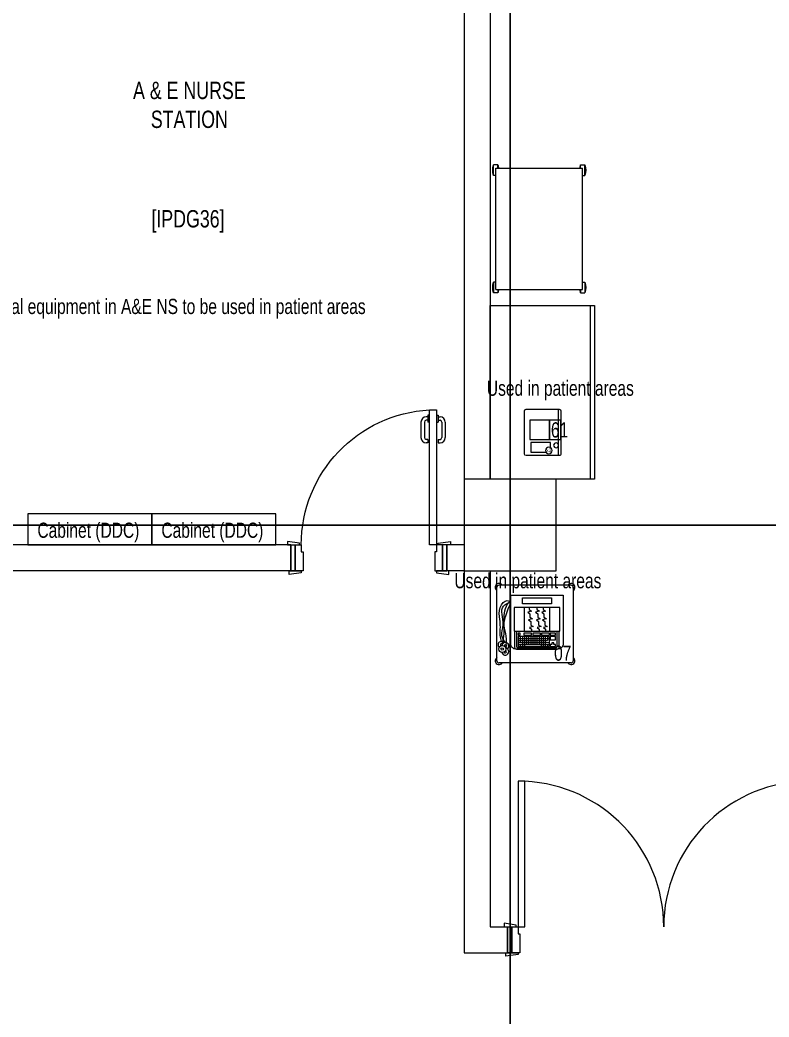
# Model space of a CAD drawing. Header units: metres. Extents: x -18745 to 220762, y -1579758 to -1356048.
# Drawn here: x 97788 to 102108, y -1465275 to -1459525 of the extents above; entities that cross this region are included whole.
import ezdxf

# ---------------------------------------------------------------- set-up
doc = ezdxf.new("R2010")
doc.units = ezdxf.units.M
doc.layers.get('0').update_dxf_attribs({"lineweight": 0})
for name, color, linetype, lineweight in [('A-100 - Copy$0$72_EGR_BASE_TEXT', 8, 'Continuous', 0), ('A-100 - Copy$0$Medical Equipment and Furniture', 8, 'Continuous', 0), ('A-100 - Copy$0$Medical Equipment and Furniture1', 8, 'Continuous', 5), ('A-100 - Copy$0$Structure', 8, 'Continuous', 9), ('A-100 - Copy$0$Walls', 8, 'Continuous', 0), ('A-100 - Copy$0$Wooden Joinery', 8, 'Continuous', 0)]:
    doc.layers.add(name, color=color, linetype=linetype, lineweight=lineweight)
doc.layers.add('A-100 - Copy$0$axes', color=8, linetype='Continuous')
doc.styles.add('A-100 - Copy$0$X3G_ENTITY_257CFD', font='swisscl.ttf', dxfattribs={"height": 200})
doc.styles.add('A-100 - Copy$0$X3G_ENTITY_2587EA', font='swisscl.ttf', dxfattribs={"height": 200})

# ---------------------------------------------------------------- blocks, each defined once
blk = doc.blocks.new('A-100 - Copy$0$CUPBOARD - GLASS TOP - LOCKABLE - 200x100x60')
at = {"layer": 'A-100 - Copy$0$Medical Equipment and Furniture1'}
blk.add_line((283.1819, -205.0074, 0), (284.1819, -205.0074, 0), dxfattribs=at)
at = {"layer": 'A-100 - Copy$0$Medical Equipment and Furniture1', "elevation": 0}
blk.add_lwpolyline([(284.1819, -204.4324), (283.1819, -204.4324), (283.1819, -205.0324), (284.1819, -205.0324)], close=True, dxfattribs=at)
blk = doc.blocks.new('A-100 - Copy$0$HF13959B-P')
for p, q in [((0.0418, 0.5136), (-0.0182, 0.5136)), ((-0.0182, 0.4886), (-0.0182, 0.5136)), ((0, 0.4886), (-0.0182, 0.4886)), ((0, 0.5), (0, 0)), ((0.7, 0.5), (0, 0.5)), ((0.0418, 0.5), (0.0418, 0.5136)), ((0.6582, 0.5136), (0.7182, 0.5136)), ((0.6582, 0.5), (0.6582, 0.5136)), ((0.7, 0.5), (0.7, 0)), ((0.7, 0.4886), (0.7182, 0.4886)), ((0.7182, 0.4886), (0.7182, 0.5136)), ((0, 0.0114), (-0.0182, 0.0114)), ((-0.0182, 0.0114), (-0.0182, -0.0136)), ((0.7, 0), (0, 0)), ((0.7, 0.0114), (0.7182, 0.0114)), ((0.7182, 0.0114), (0.7182, -0.0136)), ((0.0418, -0.0136), (-0.0182, -0.0136)), ((0.0418, 0), (0.0418, -0.0136)), ((0.6582, 0), (0.6582, -0.0136)), ((0.6582, -0.0136), (0.7182, -0.0136))]:
    blk.add_line(p, q)
for centre, start, end in [((0.0118, 0.4261), 71.07536, 108.92464), ((0.6882, 0.4261), 71.07536, 108.92464), ((0.0118, 0.5761), 251.07536, 262.64413), ((0.6882, 0.5761), 277.35587, 288.92464), ((0.0118, -0.0761), 97.35587, 108.92464), ((0.6882, -0.0761), 71.07536, 82.64413), ((0.0118, 0.0739), 251.07536, 288.92464), ((0.6882, 0.0739), 251.07536, 288.92464)]:
    blk.add_arc(centre, 0.0925, start, end)
blk = doc.blocks.new('A-100 - Copy$0$IC.9')
at = {"layer": 'A-100 - Copy$0$Medical Equipment and Furniture1'}
for p, q in [((31.931, -23.8487), (31.931, -23.4248)), ((32.359, -23.4128), (31.943, -23.4128)), ((32.371, -23.4248), (32.371, -23.8487)), ((32.0331, -23.6784), (32.2902, -23.6784)), ((32.054, -23.7198), (32.234, -23.7198)), ((32.054, -23.7314), (32.222, -23.7314)), ((32.054, -23.7429), (32.234, -23.7429)), ((32.066, -23.7082), (32.066, -23.7429)), ((32.078, -23.7082), (32.078, -23.7661)), ((32.09, -23.7082), (32.09, -23.7661)), ((32.102, -23.7082), (32.102, -23.7545)), ((32.114, -23.7082), (32.114, -23.7545)), ((32.126, -23.7082), (32.126, -23.7545)), ((32.138, -23.7082), (32.138, -23.7545)), ((32.15, -23.7082), (32.15, -23.7545)), ((32.162, -23.7082), (32.162, -23.7545)), ((32.174, -23.7082), (32.174, -23.7545)), ((32.186, -23.7082), (32.186, -23.7661)), ((32.198, -23.7082), (32.198, -23.7661)), ((32.21, -23.7082), (32.21, -23.7661)), ((32.222, -23.7082), (32.222, -23.7314)), ((32.054, -23.7545), (32.234, -23.7545)), ((32.066, -23.7545), (32.066, -23.7661)), ((32.222, -23.7545), (32.222, -23.7661)), ((32.359, -23.8607), (31.943, -23.8607))]:
    blk.add_line(p, q, dxfattribs=at)
blk.add_lwpolyline([(32.2829, -23.7812), (32.0405, -23.7812, -0.414214), (32.0105, -23.7512), (32.0105, -23.4711), (32.3129, -23.4711), (32.3129, -23.7512, -0.414214)], format="xyb", close=True, dxfattribs=at)
for points in [[(32.2456, -23.5193), (32.0777, -23.5193), (32.0777, -23.485), (32.2456, -23.485)], [(32.2929, -23.5419), (32.0305, -23.5419), (32.0305, -23.6784), (32.2929, -23.6784)], [(32.2354, -23.5419), (32.0879, -23.5419), (32.0879, -23.6784), (32.2354, -23.6784)], [(32.054, -23.7018), (32.0649, -23.7018), (32.0649, -23.689), (32.054, -23.689)], [(32.0862, -23.7018), (32.1311, -23.7018), (32.1311, -23.689), (32.0862, -23.689)], [(32.1376, -23.7018), (32.1825, -23.7018), (32.1825, -23.689), (32.1376, -23.689)], [(32.189, -23.7018), (32.234, -23.7018), (32.234, -23.689), (32.189, -23.689)], [(32.2372, -23.7018), (32.2693, -23.7018), (32.2693, -23.689), (32.2372, -23.689)], [(32.054, -23.7661), (32.234, -23.7661), (32.234, -23.7082), (32.054, -23.7082)], [(32.2372, -23.7275), (32.2693, -23.7275), (32.2693, -23.7082), (32.2372, -23.7082)], [(32.2372, -23.7661), (32.2693, -23.7661), (32.2693, -23.7551), (32.2584, -23.7551), (32.2584, -23.7442), (32.2481, -23.7442), (32.2481, -23.7551), (32.2372, -23.7551)]]:
    blk.add_lwpolyline(points, close=True, dxfattribs=at)
for points in [[(32.1167, -23.5419), (32.1167, -23.5531), (32.1313, -23.5624), (32.1088, -23.5677), (32.1214, -23.5776), (32.1214, -23.5954)], [(32.1617, -23.5419), (32.1617, -23.5531), (32.1762, -23.5624), (32.1537, -23.5677), (32.1663, -23.5776), (32.1663, -23.5954)], [(32.1974, -23.5419), (32.1974, -23.5531), (32.212, -23.5624), (32.1895, -23.5677), (32.202, -23.5776), (32.202, -23.5954)], [(32.1214, -23.5865), (32.1214, -23.5977), (32.1359, -23.607), (32.1134, -23.6123), (32.126, -23.6222), (32.126, -23.64)], [(32.126, -23.6311), (32.126, -23.6423), (32.1405, -23.6516), (32.1181, -23.6569), (32.1306, -23.6668), (32.1306, -23.6784)], [(32.1663, -23.5865), (32.1663, -23.5977), (32.1808, -23.607), (32.1584, -23.6123), (32.1709, -23.6222), (32.1709, -23.64)], [(32.1709, -23.6311), (32.1709, -23.6423), (32.1855, -23.6516), (32.163, -23.6569), (32.1755, -23.6668), (32.1755, -23.6784)], [(32.202, -23.5865), (32.202, -23.5977), (32.2166, -23.607), (32.1941, -23.6123), (32.2067, -23.6222), (32.2067, -23.64)], [(32.2067, -23.6311), (32.2067, -23.6423), (32.2212, -23.6516), (32.1987, -23.6569), (32.2113, -23.6668), (32.2113, -23.6784)]]:
    blk.add_lwpolyline(points, dxfattribs=at)
for points in [[(32.0331, -23.6784), (32.0331, -23.7702, 0.414214), (32.0442, -23.7812), (32.2792, -23.7812, 0.414214), (32.2902, -23.7702), (32.2902, -23.6784)], [(32.0444, -23.6784), (32.0444, -23.7661, 0.414214), (32.0508, -23.7725), (32.2725, -23.7725, 0.414214), (32.2789, -23.7661), (32.2789, -23.6784)]]:
    blk.add_lwpolyline(points, format="xyb", dxfattribs=at)
for radius in [0.0202, 0.00737]:
    blk.add_circle((31.9619, -23.7807), radius, dxfattribs=at)
for centre, radius, start, end in [((31.943, -23.4248), 0.0218, 33.3224, 236.6776), ((31.943, -23.4248), 0.012, 90, 180), ((32.359, -23.4248), 0.0218, 303.3224, 146.6776), ((32.359, -23.4248), 0.012, 0, 90), ((31.9579, -23.7567), 0.0202, 36.58801, 226.42984), ((31.9799, -23.7641), 0.0202, 306.53106, 170.11019), ((31.9579, -23.7567), 0.00737, 39.18352, 230.78008), ((31.9792, -23.796), 0.0202, 193.62555, 83.41807), ((31.9792, -23.796), 0.00737, 196.5335, 80.51012), ((31.9799, -23.7641), 0.00737, 269.72916, 175.82874), ((31.943, -23.8487), 0.0218, 123.3224, 326.6776), ((31.943, -23.8487), 0.012, 180, 270), ((32.359, -23.8487), 0.0218, 213.3224, 56.6776), ((32.359, -23.8487), 0.012, 270, 0)]:
    blk.add_arc(centre, radius, start, end, dxfattribs=at)
for points in [[(31.9579, -23.7365), (31.9503, -23.7029), (31.9508, -23.6538), (31.9479, -23.6099), (31.9506, -23.541), (31.9909, -23.5014), (32.0106, -23.5103)], [(31.9799, -23.7439), (31.9595, -23.7042), (31.9663, -23.6408), (31.968, -23.5329), (32.0105, -23.5106)], [(31.9816, -23.7759), (31.9848, -23.7067), (31.9736, -23.6451), (32.0105, -23.5106), (32.0106, -23.5103)]]:
    blk.add_spline(points, degree=3, dxfattribs=at)
blk.add_open_spline([(31.9619, -23.7605), (31.9656, -23.7427), (31.9764, -23.6903), (31.9717, -23.6152), (31.9752, -23.5523), (31.9954, -23.5094), (32.0105, -23.5106)], degree=3, knots=[0, 0, 0, 0, 54.601492, 160.953484, 215.646198, 261.993454, 261.993454, 261.993454, 261.993454], dxfattribs=at)
blk = doc.blocks.new('A-100 - Copy$0$ME11129-P')
at = {"layer": 'A-100 - Copy$0$Medical Equipment and Furniture1'}
for p, q in [((0, 0.2002), (0, 0.0094)), ((0.2573, 0.2096), (0.0094, 0.2096)), ((0.2667, 0.0094), (0.2667, 0.2002)), ((0, 0.016), (0.2667, 0.016)), ((0.0094, 0), (0.2573, 0))]:
    blk.add_line(p, q, dxfattribs=at)
for points in [[(0.062, 0.1784), (0.1747, 0.1784), (0.1747, 0.0657), (0.062, 0.0657)], [(0.062, 0.0657), (0.1747, 0.0657), (0.1747, 0), (0.062, 0)]]:
    blk.add_lwpolyline(points, close=True, dxfattribs=at)
blk.add_lwpolyline([(0.2218, 0.0601), (0.1911, 0.0601), (0.1911, 0.1728), (0.2475, 0.1728), (0.2475, 0.0858)], dxfattribs=at)
for centre, radius in [((0.2382, 0.0694), 0.0188), ((0.208, 0.0274), 0.0141)]:
    blk.add_circle(centre, radius, dxfattribs=at)
for centre, start, end in [((0.0094, 0.2002), 90, 180), ((0.2573, 0.2002), 0, 90), ((0.0094, 0.0094), 180, 270), ((0.2573, 0.0094), 270, 0)]:
    blk.add_arc(centre, 0.00939, start, end, dxfattribs=at)
blk = doc.blocks.new('A-100 - Copy$0$A$C72370EFE')
at = {"layer": 'A-100 - Copy$0$Wooden Joinery'}
for p, q in [((-0.01, -0.04), (-0.02, -0.04)), ((-0.01, -0.03), (-0.01, -0.07)), ((0, -0.03), (-0.01, -0.03)), ((0.04, -0.03), (0.05, -0.03)), ((0.05, -0.03), (0.05, -0.07)), ((0.05, -0.04), (0.06, -0.04)), ((-0.05, -0.07), (-0.05, -0.16)), ((-0.03, -0.07), (-0.03, -0.16)), ((-0.01, -0.06), (-0.02, -0.06)), ((0, -0.07), (-0.01, -0.07)), ((0.04, -0.07), (0.05, -0.07)), ((0.05, -0.06), (0.06, -0.06)), ((0.07, -0.07), (0.07, -0.16)), ((0.09, -0.07), (0.09, -0.16)), ((-0.01, -0.17), (-0.02, -0.17)), ((-0.01, -0.17), (-0.01, -0.19)), ((0.05, -0.17), (0.06, -0.17)), ((0.05, -0.17), (0.05, -0.19)), ((-0.01, -0.19), (-0.02, -0.19)), ((0.05, -0.19), (0.06, -0.19))]:
    blk.add_line(p, q, dxfattribs=at)
for centre, radius, start, end in [((-0.02, -0.07), 0.03, 90, 180), ((0.06, -0.07), 0.03, 0, 90), ((-0.02, -0.07), 0.01, 90, 180), ((0.06, -0.07), 0.01, 0, 90), ((-0.02, -0.16), 0.03, 180, 270), ((-0.02, -0.16), 0.01, 180, 270), ((0.06, -0.16), 0.01, 270, 0), ((0.06, -0.16), 0.03, 270, 0)]:
    blk.add_arc(centre, radius, start, end, dxfattribs=at)
blk = doc.blocks.new('A-100 - Copy$0$DR1')
at = {"layer": 'A-100 - Copy$0$Wooden Joinery', "elevation": 0}
for points in [[(1743402.9, 41721.9), (1743392.9, 41721.9), (1743382.9, 41791.9), (1743402.9, 41791.9)], [(1743552.9, 41731.9), (1743562.9, 41731.9), (1743572.9, 41801.9), (1743552.9, 41801.9)], [(1743552.9, 41681.9), (1744331.9, 41681.9), (1744331.9, 41721.9), (1743552.9, 41721.9)], [(1743402.9, 40941.9), (1743392.9, 40941.9), (1743382.9, 40871.9), (1743402.9, 40871.9)], [(1743552.9, 40931.9), (1743562.9, 40931.9), (1743572.9, 40861.9), (1743552.9, 40861.9)]]:
    blk.add_lwpolyline(points, close=True, dxfattribs=at)
for points in [[(1743552.9, 41756.9), (1743402.9, 41756.9), (1743402.9, 41781.9), (1743552.9, 41781.9), (1743552.9, 41756.9)], [(1743552.9, 41756.9), (1743552.9, 41721.9), (1743512.9, 41721.9), (1743512.9, 41711.9), (1743402.9, 41711.9), (1743402.9, 41756.9), (1743552.9, 41756.9)], [(1743552.9, 40906.9), (1743552.9, 40941.9), (1743512.9, 40941.9), (1743512.9, 40951.9), (1743402.9, 40951.9), (1743402.9, 40906.9), (1743552.9, 40906.9)], [(1743552.9, 40906.9), (1743402.9, 40906.9), (1743402.9, 40881.9), (1743552.9, 40881.9), (1743552.9, 40906.9)]]:
    blk.add_lwpolyline(points, dxfattribs=at)
at = {"layer": 'A-100 - Copy$0$Wooden Joinery'}
blk.add_arc((1743552.9, 41721.9, 0), 780, 270, 357.0603, dxfattribs=at)
at = {"layer": 'A-100 - Copy$0$Wooden Joinery', "xscale": -999.9999999998856, "yscale": 999.9999999998856, "zscale": 999.9999999998854, "rotation": 270}
blk.add_blockref('A-100 - Copy$0$A$C72370EFE', (1744331.9, 41681.9, 0), dxfattribs=at)
blk = doc.blocks.new('A-100 - Copy$0$A$C009F45C9')
at = {"layer": 'A-100 - Copy$0$Wooden Joinery'}
for p, q in [((844, -1650), (754, -1650)), ((724, -1690), (724, -1680)), ((744, -1690), (724, -1690)), ((744, -1690), (744, -1680)), ((844, -1670), (754, -1670)), ((884, -1690), (844, -1690)), ((844, -1700), (844, -1690)), ((854, -1690), (854, -1680)), ((874, -1690), (874, -1680)), ((884, -1700), (884, -1690)), ((724, -1750), (724, -1760)), ((744, -1750), (724, -1750)), ((744, -1750), (744, -1760)), ((844, -1770), (754, -1770)), ((844, -1740), (844, -1750)), ((884, -1750), (844, -1750)), ((854, -1750), (854, -1760)), ((874, -1750), (874, -1760)), ((884, -1740), (884, -1750)), ((844, -1790), (754, -1790))]:
    blk.add_line(p, q, dxfattribs=at)
for points in [[(-75, -60), (-85, -60), (-95, 10), (-75, 10)], [(75, -50), (85, -50), (95, 20), (75, 20)], [(75, -100), (914, -100), (914, -60), (75, -60)], [(75, -1700), (914, -1700), (914, -1740), (75, -1740)], [(75, -1700), (914, -1700), (914, -1740), (75, -1740)], [(-75, -1740), (-85, -1740), (-95, -1810), (-75, -1810)], [(75, -1750), (85, -1750), (95, -1820), (75, -1820)]]:
    blk.add_lwpolyline(points, close=True, dxfattribs=at)
for points in [[(75, -25), (-75, -25), (-75, 0), (75, 0), (75, -25)], [(75, -25), (75, -60), (35, -60), (35, -70), (-75, -70), (-75, -25), (75, -25)], [(75, -1775), (75, -1740), (35, -1740), (35, -1730), (-75, -1730), (-75, -1775), (75, -1775)], [(75, -1775), (-75, -1775), (-75, -1800), (75, -1800), (75, -1775)]]:
    blk.add_lwpolyline(points, dxfattribs=at)
for centre, radius, start, end in [((75, -60), 840, 270, 357.2706), ((75, -1740), 840, 2.7294, 90), ((754, -1680), 30, 90, 180), ((844, -1680), 30, 0, 90), ((754, -1680), 10, 90, 180), ((844, -1680), 10, 0, 90), ((754, -1760), 30, 180, 270), ((754, -1760), 10, 180, 270), ((844, -1760), 10, 270, 0), ((844, -1760), 30, 270, 0)]:
    blk.add_arc(centre, radius, start, end, dxfattribs=at)
blk = doc.blocks.new('A-100 - Copy')
at = {"layer": 'A-100 - Copy$0$axes'}
for p, q in [((100615.3, -1477297.4, 2.4), (100615.3, -1366691.8, 2.4)), ((215702.3, -1462437.7, 2.4), (83332.8, -1462437.7, 2.4))]:
    blk.add_line(p, q, dxfattribs=at)
at = {"layer": 'A-100 - Copy$0$Medical Equipment and Furniture', "elevation": 2.4}
for points in [[(98549.2, -1462372.7), (97834.2, -1462372.7), (97834.2, -1462552.7), (98549.2, -1462552.7), (98549.2, -1462372.7)], [(99264.2, -1462372.7), (98549.2, -1462372.7), (98549.2, -1462552.7), (99264.2, -1462552.7), (99264.2, -1462372.7)]]:
    blk.add_lwpolyline(points, dxfattribs=at)
at = {"layer": 'A-100 - Copy$0$Structure', "elevation": 2.4}
blk.add_lwpolyline([(100350.3, -1462702.7), (100880.3, -1462702.7), (100880.3, -1462172.7), (100350.3, -1462172.7)], close=True, dxfattribs=at)
blk.add_lwpolyline([(100350.3, -1462702.7), (100880.3, -1462702.7), (100880.3, -1462172.7), (100350.3, -1462172.7)], close=True, dxfattribs=at)
at = {"layer": 'A-100 - Copy$0$Walls'}
for p, q in [((99350.3, -1462552.7, 2.4), (96963, -1462552.7, 2.4)), ((100350.3, -1462552.7, 2.4), (100250.3, -1462552.7, 2.4)), ((99350.3, -1462702.7, 2.4), (93680.3, -1462702.7, 2.4)), ((100350.3, -1462702.7, 2.4), (100250.3, -1462702.7, 2.4))]:
    blk.add_line(p, q, dxfattribs=at)
at = {"layer": 'A-100 - Copy$0$Walls', "elevation": 2.4}
for points in [[(100350.3, -1458424.4), (100350.3, -1462172.7)], [(100500.3, -1458424.4), (100500.3, -1462172.7)], [(99350.3, -1462552.7), (99350.3, -1462702.7)], [(100250.3, -1462552.7), (100250.3, -1462702.7)], [(100350.3, -1462702.7), (100350.3, -1464904.5), (100600.3, -1464904.5)], [(100500.3, -1462702.7), (100500.3, -1464754.7), (100600.3, -1464754.7)], [(100600.3, -1464754.7), (100600.3, -1464904.5)]]:
    blk.add_lwpolyline(points, dxfattribs=at)
at = {"layer": 'A-100 - Copy$0$Medical Equipment and Furniture', "xscale": -1000.000000000003, "yscale": 1000.000000000003, "zscale": 1000, "rotation": 90}
for name, p in [('A-100 - Copy$0$HF13959B-P', (101032.6, -1460379.7, 2.4)), ('A-100 - Copy$0$CUPBOARD - GLASS TOP - LOCKABLE - 200x100x60', (-103932.1, -1177990.8, 2.4))]:
    blk.add_blockref(name, p, dxfattribs=at)
at = {"layer": 'A-100 - Copy$0$Medical Equipment and Furniture', "ltscale": 5000, "extrusion": (-4.19218e-15, -8.55145e-16, -1), "xscale": 1000, "yscale": 1000, "zscale": 1000, "rotation": 270.000191299929}
blk.add_blockref('A-100 - Copy$0$ME11129-P', (-100907.2, -1461770.3, 0), dxfattribs=at)
at = {"layer": 'A-100 - Copy$0$Medical Equipment and Furniture', "xscale": 1000, "yscale": 1000, "zscale": 1000}
blk.add_blockref('A-100 - Copy$0$IC.9', (68607.5, -1439372.1, 2.4), dxfattribs=at)
at = {"layer": 'A-100 - Copy$0$Wooden Joinery', "xscale": -1, "rotation": 270}
blk.add_blockref('A-100 - Copy$0$DR1', (58468.4, -3206105.8, 2.4), dxfattribs=at)
at = {"layer": 'A-100 - Copy$0$Wooden Joinery', "rotation": 90}
blk.add_blockref('A-100 - Copy$0$A$C009F45C9', (100600.3, -1464829.6, 2.4), dxfattribs=at)
at = {"layer": 'A-100 - Copy$0$72_EGR_BASE_TEXT', "char_height": 100, "attachment_point": 2, "style": 'A-100 - Copy$0$X3G_ENTITY_2587EA'}
for s, insert in [('A & E NURSE^M^JSTATION', (98764.9, -1459881.4, 2.4)), ('[IPDG36]', (98757.1, -1460621.8, 2.4))]:
    blk.add_mtext(s, dxfattribs=dict(at, insert=insert))
at = {"layer": 'A-100 - Copy$0$Medical Equipment and Furniture', "attachment_point": 2, "style": 'A-100 - Copy$0$X3G_ENTITY_257CFD'}
for s, insert, char_height, width in [('All medical equipment in A&E NS to be used in patient areas', (98577.8, -1461133.5, 0), 87.473, 3260.537), ('Used in patient areas', (100904.2, -1461605, 0), 87.473, 3260.537), ('x3', (100837.4, -1461995.6, 0), 21.87, 20.636), ('Used in patient areas', (100717.1, -1462715.2, 2.4), 87.473, 3260.537)]:
    blk.add_mtext(s, dxfattribs=dict(at, insert=insert, char_height=char_height, width=width))
for s, insert, char_height in [('61', (100899.9, -1461845.6, 2.4), 87.47), ('Cabinet (DDC)', (98182.7, -1462424.1, 2.4), 87.473), ('Cabinet (DDC)', (98897.7, -1462424.1, 2.4), 87.473), ('07', (100918.1, -1463132.7, 2.4), 87.47)]:
    blk.add_mtext(s, dxfattribs=dict(at, insert=insert, char_height=char_height))

msp = doc.modelspace()

# ---------------------------------------------------------------- block references
msp.add_blockref('A-100 - Copy', (0, 0))

doc.saveas('drawing.dxf')
